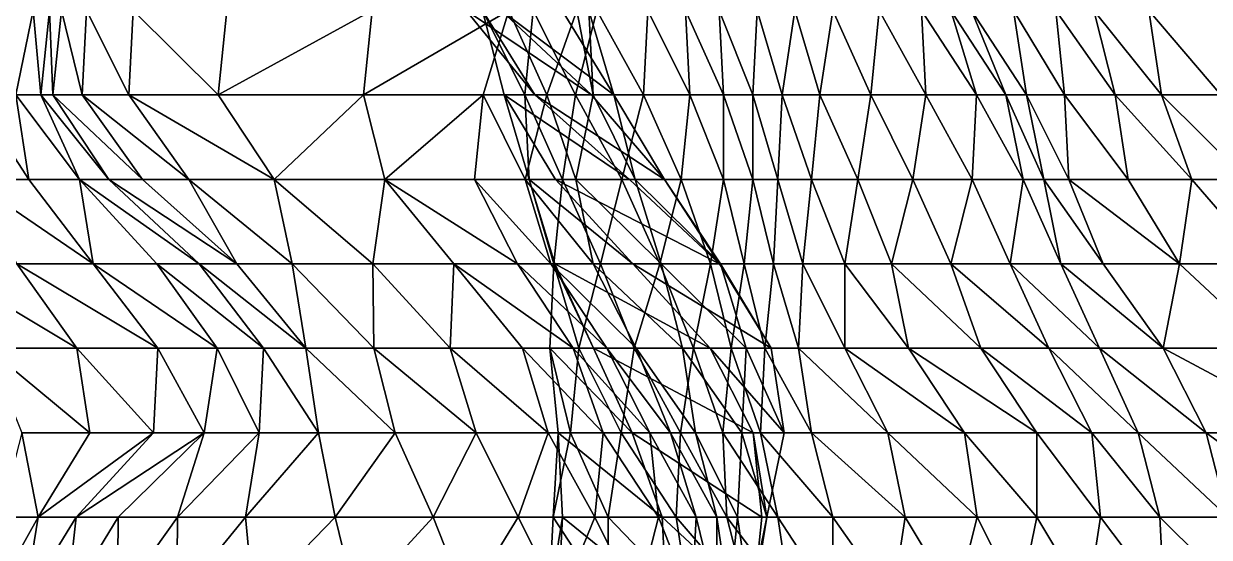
# Model space of a CAD drawing. Header units: metres. Extents: x -137 to 231, y -240 to 234.
# Drawn here: x 8.4 to 92.7, y 58.6 to 95.1 of the extents above; entities that cross this region are included whole.
import ezdxf

# ---------------------------------------------------------------- set-up
doc = ezdxf.new("R2010")
doc.units = ezdxf.units.M

msp = doc.modelspace()

# ---------------------------------------------------------------- linework, layer by layer
for points in [[(6.652267, 96, -333.33188), (7.818314, 90, -339.58685), (9.040939, 96, -338.88098), (9.041039, 96.0001, -338.8809)], [(9.040939, 96, -338.88098), (7.818314, 90, -339.58685), (9.595688, 90, -345.4889), (9.595788, 90.0001, -345.4888)], [(9.040939, 96, -338.88098), (9.595688, 90, -345.4889), (10.207001, 96, -345.13596), (10.207101, 96.0001, -345.13586)], [(10.207001, 96, -345.13596), (9.595688, 90, -345.4889), (10.4561, 90, -351.92035), (10.456201, 90.0001, -351.92026)], [(10.207001, 96, -345.13596), (10.4561, 90, -351.92035), (11.067413, 96, -351.56738), (11.067513, 96.0001, -351.5673)], [(11.067413, 96, -351.56738), (10.4561, 90, -351.92035), (12.539139, 90, -357.6459), (12.539239, 90.0001, -357.6458)], [(11.067413, 96, -351.56738), (12.539139, 90, -357.6459), (12.844788, 96, -357.46942), (12.844888, 96.0001, -357.46933)], [(12.844788, 96, -357.46942), (12.539139, 90, -357.6459), (15.844788, 90, -362.6656), (15.844888, 90.0001, -362.6655)], [(12.844788, 96, -357.46942), (15.844788, 90, -362.6656), (16.150436, 96, -362.48914), (16.150536, 96.0001, -362.48904)], [(16.150436, 96, -362.48914), (15.844788, 90, -362.6656), (22.207, 90, -365.92056), (22.2071, 90.0001, -365.92047)], [(16.150436, 96, -362.48914), (22.207, 90, -365.92056), (22.818314, 96, -365.56763), (22.818413, 96.0001, -365.56754)], [(22.207, 90, -365.92056), (32.542755, 90, -366.8814), (33.154068, 96, -366.52847), (33.154167, 96.0001, -366.52838)], [(22.207, 90, -365.92056), (33.154068, 96, -366.52847), (22.818314, 96, -365.56763), (22.818413, 96.0001, -365.56754)], [(32.542755, 90, -366.8814), (41.044556, 90, -368.90112), (42.878494, 96, -367.8423), (42.878593, 96.0001, -367.8422)], [(32.542755, 90, -366.8814), (42.878494, 96, -367.8423), (33.154068, 96, -366.52847), (33.154167, 96.0001, -366.52838)], [(48.765366, 90, -392.1563), (44.73529, 90, -401.4113), (39.844788, 96, -404.2348), (39.844887, 96.0001, -404.2347)], [(48.765366, 90, -392.1563), (39.844788, 96, -404.2348), (42.346603, 96, -395.86218), (42.346703, 96.0001, -395.8621)], [(44.73529, 90, -401.4113), (41.01085, 96, -410.4898), (39.844788, 96, -404.2348), (39.844887, 96.0001, -404.2347)], [(44.73529, 90, -401.4113), (42.53914, 90, -409.60745), (41.01085, 96, -410.4898), (41.01095, 96.0001, -410.48972)], [(41.01085, 96, -410.4898), (44.01085, 90, -415.68594), (44.62216, 96, -415.33298), (44.62226, 96.0001, -415.3329)], [(41.01085, 96, -410.4898), (42.53914, 90, -409.60745), (44.01085, 90, -415.68594), (44.01095, 90.0001, -415.68585)], [(42.878494, 96, -367.8423), (41.044556, 90, -368.90112), (45.572845, 90, -373.2149), (45.572945, 90.0001, -373.2148)], [(50.35022, 90, -384.31308), (48.765366, 90, -392.1563), (42.346603, 96, -395.86218), (42.346703, 96.0001, -395.8621)], [(50.35022, 90, -384.31308), (42.346603, 96, -395.86218), (46.682343, 96, -386.43073), (46.68244, 96.0001, -386.43063)], [(42.878494, 96, -367.8423), (45.572845, 90, -373.2149), (47.712433, 96, -371.9796), (47.712532, 96.0001, -371.97952)], [(44.62216, 96, -415.33298), (44.01085, 90, -415.68594), (47.62216, 90, -420.52914), (47.62226, 90.0001, -420.52905)], [(44.62216, 96, -415.33298), (47.62216, 90, -420.52914), (49.150436, 96, -419.6468), (49.150536, 96.0001, -419.6467)], [(47.712433, 96, -371.9796), (45.572845, 90, -373.2149), (48.878494, 90, -378.23462), (48.878593, 90.0001, -378.23453)], [(48.572845, 96, -378.41107), (50.35022, 90, -384.31308), (46.682343, 96, -386.43073), (46.68244, 96.0001, -386.43063)], [(49.150436, 96, -419.6468), (47.62216, 90, -420.52914), (52.4561, 90, -424.66647), (52.4562, 90.0001, -424.66638)], [(47.712433, 96, -371.9796), (48.878494, 90, -378.23462), (48.572845, 96, -378.41107), (48.572945, 96.0001, -378.41098)], [(48.572845, 96, -378.41107), (48.878494, 90, -378.23462), (50.35022, 90, -384.31308), (50.35032, 90.0001, -384.313)], [(49.150436, 96, -419.6468), (52.4561, 90, -424.66647), (52.761765, 96, -424.49), (52.761864, 96.0001, -424.4899)], [(52.761765, 96, -424.49), (52.4561, 90, -424.66647), (55.761765, 90, -429.68616), (55.761864, 90.0001, -429.68607)], [(52.761765, 96, -424.49), (55.761765, 90, -429.68616), (55.4561, 96, -429.86264), (55.4562, 96.0001, -429.86255)], [(55.4561, 96, -429.86264), (58.150436, 90, -435.23523), (57.844788, 96, -435.4117), (57.844887, 96.0001, -435.41162)], [(55.4561, 96, -429.86264), (55.761765, 90, -429.68616), (58.150436, 90, -435.23523), (58.150536, 90.0001, -435.23514)], [(57.844788, 96, -435.4117), (60.233475, 90, -440.96082), (60.53914, 96, -440.78436), (60.539238, 96.0001, -440.78427)], [(57.844788, 96, -435.4117), (58.150436, 90, -435.23523), (60.233475, 90, -440.96082), (60.233574, 90.0001, -440.96072)], [(60.53914, 96, -440.78436), (60.233475, 90, -440.96082), (62.316513, 90, -446.68637), (62.316612, 90.0001, -446.68628)], [(60.53914, 96, -440.78436), (62.316513, 90, -446.68637), (63.233475, 96, -446.15695), (63.233574, 96.0001, -446.15686)], [(63.233475, 96, -446.15695), (62.316513, 90, -446.68637), (65.01085, 90, -452.05902), (65.01095, 90.0001, -452.05893)], [(63.233475, 96, -446.15695), (65.01085, 90, -452.05902), (65.92781, 96, -451.5296), (65.92791, 96.0001, -451.5295)], [(65.92781, 96, -451.5296), (65.01085, 90, -452.05902), (68.62216, 90, -456.90222), (68.62226, 90.0001, -456.90213)], [(65.92781, 96, -451.5296), (68.62216, 90, -456.90222), (69.233475, 96, -456.5493), (69.233574, 96.0001, -456.5492)], [(69.233475, 96, -456.5493), (68.62216, 90, -456.90222), (72.53914, 90, -461.56897), (72.53924, 90.0001, -461.56888)], [(69.233475, 96, -456.5493), (72.53914, 90, -461.56897), (72.233475, 96, -461.74542), (72.233574, 96.0001, -461.74533)], [(72.233475, 96, -461.74542), (76.15044, 90, -466.41217), (74.31651, 96, -467.471), (74.31661, 96.0001, -467.47092)], [(72.233475, 96, -461.74542), (72.53914, 90, -461.56897), (76.15044, 90, -466.41217), (76.150536, 90.0001, -466.41208)], [(74.31651, 96, -467.471), (78.233475, 90, -472.13773), (75.78824, 96, -473.5495), (75.78834, 96.0001, -473.5494)], [(74.31651, 96, -467.471), (76.15044, 90, -466.41217), (78.233475, 90, -472.13773), (78.233574, 90.0001, -472.13763)], [(75.78824, 96, -473.5495), (79.7052, 90, -478.21625), (78.78824, 96, -478.74567), (78.78834, 96.0001, -478.74557)], [(75.78824, 96, -473.5495), (78.233475, 90, -472.13773), (79.7052, 90, -478.21625), (79.7053, 90.0001, -478.21616)], [(78.78824, 96, -478.74567), (82.399536, 90, -483.58887), (81.78824, 96, -483.9418), (81.78834, 96.0001, -483.9417)], [(78.78824, 96, -478.74567), (79.7052, 90, -478.21625), (82.399536, 90, -483.58887), (82.399635, 90.0001, -483.58878)], [(81.78824, 96, -483.9418), (86.01085, 90, -488.4321), (84.482574, 96, -489.31442), (84.48267, 96.0001, -489.31433)], [(81.78824, 96, -483.9418), (82.399536, 90, -483.58887), (86.01085, 90, -488.4321), (86.01095, 90.0001, -488.432)], [(84.482574, 96, -489.31442), (89.31651, 90, -493.45175), (88.399536, 96, -493.98117), (88.399635, 96.0001, -493.98108)], [(84.482574, 96, -489.31442), (86.01085, 90, -488.4321), (89.31651, 90, -493.45175), (89.31661, 90.0001, -493.45166)], [(88.399536, 96, -493.98117), (93.53914, 90, -497.94205), (93.84479, 96, -497.76556), (93.84489, 96.0001, -497.76547)], [(88.399536, 96, -493.98117), (89.31651, 90, -493.45175), (93.53914, 90, -497.94205), (93.53924, 90.0001, -497.94196)], [(4.818329, 90, -334.39072), (4.512665, 84, -334.5672), (8.735291, 84, -339.05743), (8.735391, 84.0001, -339.05734)], [(4.818329, 90, -334.39072), (8.735291, 84, -339.05743), (7.818314, 90, -339.58685), (7.818414, 90.0001, -339.58676)], [(7.818314, 90, -339.58685), (12.346603, 84, -343.90067), (9.595688, 90, -345.4889), (9.595788, 90.0001, -345.4888)], [(7.818314, 90, -339.58685), (8.735291, 84, -339.05743), (12.346603, 84, -343.90067), (12.346704, 84.0001, -343.90057)], [(9.595688, 90, -345.4889), (14.429626, 84, -349.62622), (10.4561, 90, -351.92035), (10.456201, 90.0001, -351.92026)], [(9.595688, 90, -345.4889), (12.346603, 84, -343.90067), (14.429626, 84, -349.62622), (14.429727, 84.0001, -349.62613)], [(10.4561, 90, -351.92035), (16.818314, 84, -355.17532), (12.539139, 90, -357.6459), (12.539239, 90.0001, -357.6458)], [(10.4561, 90, -351.92035), (14.429626, 84, -349.62622), (16.818314, 84, -355.17532), (16.818413, 84.0001, -355.17523)], [(12.539139, 90, -357.6459), (20.123978, 84, -360.195), (15.844788, 90, -362.6656), (15.844888, 90.0001, -362.6655)], [(12.539139, 90, -357.6459), (16.818314, 84, -355.17532), (20.123978, 84, -360.195), (20.124077, 84.0001, -360.19492)], [(15.844788, 90, -362.6656), (26.180527, 84, -363.62646), (22.207, 90, -365.92056), (22.2071, 90.0001, -365.92047)], [(15.844788, 90, -362.6656), (20.123978, 84, -360.195), (26.180527, 84, -363.62646), (26.180626, 84.0001, -363.62637)], [(26.180527, 84, -363.62646), (32.542755, 90, -366.8814), (22.207, 90, -365.92056), (22.2071, 90.0001, -365.92047)], [(26.180527, 84, -363.62646), (34.07103, 84, -365.99908), (32.542755, 90, -366.8814), (32.542854, 90.0001, -366.88132)], [(34.07103, 84, -365.99908), (41.044556, 90, -368.90112), (32.542755, 90, -366.8814), (32.542854, 90.0001, -366.88132)], [(34.07103, 84, -365.99908), (40.433243, 84, -369.25406), (41.044556, 90, -368.90112), (41.044655, 90.0001, -368.90103)], [(41.044556, 90, -368.90112), (40.433243, 84, -369.25406), (44.044556, 84, -374.09726), (44.044655, 84.0001, -374.09717)], [(41.044556, 90, -368.90112), (44.044556, 84, -374.09726), (45.572845, 90, -373.2149), (45.572945, 90.0001, -373.2148)], [(51.459717, 84, -397.52893), (46.207, 84, -407.4898), (42.53914, 90, -409.60745), (42.539238, 90.0001, -409.60736)], [(51.459717, 84, -397.52893), (42.53914, 90, -409.60745), (44.73529, 90, -401.4113), (44.73539, 90.0001, -401.4112)], [(42.53914, 90, -409.60745), (44.316513, 84, -415.50946), (44.01085, 90, -415.68594), (44.01095, 90.0001, -415.68585)], [(42.53914, 90, -409.60745), (46.207, 84, -407.4898), (44.316513, 84, -415.50946), (44.316612, 84.0001, -415.50937)], [(44.01085, 90, -415.68594), (46.7052, 84, -421.05856), (47.62216, 90, -420.52914), (47.62226, 90.0001, -420.52905)], [(44.01085, 90, -415.68594), (44.316513, 84, -415.50946), (46.7052, 84, -421.05856), (46.7053, 84.0001, -421.05847)], [(45.572845, 90, -373.2149), (44.044556, 84, -374.09726), (47.65587, 84, -378.9405), (47.655968, 84.0001, -378.9404)], [(53.961533, 84, -389.1563), (51.459717, 84, -397.52893), (44.73529, 90, -401.4113), (44.73539, 90.0001, -401.4112)], [(53.961533, 84, -389.1563), (44.73529, 90, -401.4113), (48.765366, 90, -392.1563), (48.765465, 90.0001, -392.15622)], [(45.572845, 90, -373.2149), (47.65587, 84, -378.9405), (48.878494, 90, -378.23462), (48.878593, 90.0001, -378.23453)], [(47.62216, 90, -420.52914), (46.7052, 84, -421.05856), (50.92781, 84, -425.54883), (50.92791, 84.0001, -425.54874)], [(47.62216, 90, -420.52914), (50.92781, 84, -425.54883), (52.4561, 90, -424.66647), (52.4562, 90.0001, -424.66638)], [(48.878494, 90, -378.23462), (47.65587, 84, -378.9405), (51.878494, 84, -383.43073), (51.878593, 84.0001, -383.43063)], [(53.961533, 84, -389.1563), (48.765366, 90, -392.1563), (50.35022, 90, -384.31308), (50.35032, 90.0001, -384.313)], [(48.878494, 90, -378.23462), (51.878494, 84, -383.43073), (50.35022, 90, -384.31308), (50.35032, 90.0001, -384.313)], [(53.961533, 84, -389.1563), (50.35022, 90, -384.31308), (51.878494, 84, -383.43073), (51.878593, 84.0001, -383.43063)], [(52.4561, 90, -424.66647), (50.92781, 84, -425.54883), (55.150436, 84, -430.0391), (55.150536, 84.0001, -430.039)], [(52.4561, 90, -424.66647), (55.150436, 84, -430.0391), (55.761765, 90, -429.68616), (55.761864, 90.0001, -429.68607)], [(55.761765, 90, -429.68616), (55.150436, 84, -430.0391), (58.150436, 84, -435.23523), (58.150536, 84.0001, -435.23514)], [(55.761765, 90, -429.68616), (58.150436, 84, -435.23523), (58.150436, 90, -435.23523), (58.150536, 90.0001, -435.23514)], [(58.150436, 90, -435.23523), (60.233475, 84, -440.96082), (60.233475, 90, -440.96082), (60.233574, 90.0001, -440.96072)], [(58.150436, 90, -435.23523), (58.150436, 84, -435.23523), (60.233475, 84, -440.96082), (60.233574, 84.0001, -440.96072)], [(60.233475, 90, -440.96082), (62.01085, 84, -446.86285), (62.316513, 90, -446.68637), (62.316612, 90.0001, -446.68628)], [(60.233475, 90, -440.96082), (60.233475, 84, -440.96082), (62.01085, 84, -446.86285), (62.01095, 84.0001, -446.86276)], [(62.316513, 90, -446.68637), (62.01085, 84, -446.86285), (64.399536, 84, -452.41196), (64.399635, 84.0001, -452.41187)], [(62.316513, 90, -446.68637), (64.399536, 84, -452.41196), (65.01085, 90, -452.05902), (65.01095, 90.0001, -452.05893)], [(65.01085, 90, -452.05902), (64.399536, 84, -452.41196), (67.7052, 84, -457.43164), (67.7053, 84.0001, -457.43155)], [(65.01085, 90, -452.05902), (67.7052, 84, -457.43164), (68.62216, 90, -456.90222), (68.62226, 90.0001, -456.90213)], [(68.62216, 90, -456.90222), (67.7052, 84, -457.43164), (71.62216, 84, -462.09836), (71.62226, 84.0001, -462.09827)], [(68.62216, 90, -456.90222), (71.62216, 84, -462.09836), (72.53914, 90, -461.56897), (72.53924, 90.0001, -461.56888)], [(72.53914, 90, -461.56897), (71.62216, 84, -462.09836), (75.84479, 84, -466.58865), (75.84489, 84.0001, -466.58856)], [(72.53914, 90, -461.56897), (75.84479, 84, -466.58865), (76.15044, 90, -466.41217), (76.150536, 90.0001, -466.41208)], [(76.15044, 90, -466.41217), (75.84479, 84, -466.58865), (79.4561, 84, -471.43185), (79.4562, 84.0001, -471.43176)], [(76.15044, 90, -466.41217), (79.4561, 84, -471.43185), (78.233475, 90, -472.13773), (78.233574, 90.0001, -472.13763)], [(78.233475, 90, -472.13773), (80.92781, 84, -477.51038), (79.7052, 90, -478.21625), (79.7053, 90.0001, -478.21616)], [(78.233475, 90, -472.13773), (79.4561, 84, -471.43185), (80.92781, 84, -477.51038), (80.92791, 84.0001, -477.51028)], [(79.7052, 90, -478.21625), (82.7052, 84, -483.41238), (82.399536, 90, -483.58887), (82.399635, 90.0001, -483.58878)], [(79.7052, 90, -478.21625), (80.92781, 84, -477.51038), (82.7052, 84, -483.41238), (82.7053, 84.0001, -483.4123)], [(82.399536, 90, -483.58887), (86.92781, 84, -487.90268), (86.01085, 90, -488.4321), (86.01095, 90.0001, -488.432)], [(82.399536, 90, -483.58887), (82.7052, 84, -483.41238), (86.92781, 84, -487.90268), (86.92791, 84.0001, -487.9026)], [(86.01085, 90, -488.4321), (91.4561, 84, -492.21646), (89.31651, 90, -493.45175), (89.31661, 90.0001, -493.45166)], [(86.01085, 90, -488.4321), (86.92781, 84, -487.90268), (91.4561, 84, -492.21646), (91.4562, 84.0001, -492.21637)], [(89.31651, 90, -493.45175), (95.37306, 84, -496.8832), (93.53914, 90, -497.94205), (93.53924, 90.0001, -497.94196)], [(89.31651, 90, -493.45175), (91.4561, 84, -492.21646), (95.37306, 84, -496.8832), (95.37316, 84.0001, -496.88312)], [(4.512665, 84, -334.5672), (13.320129, 78, -336.4104), (8.735291, 84, -339.05743), (8.735391, 84.0001, -339.05734)], [(4.512665, 84, -334.5672), (7.874893, 78, -332.626), (13.320129, 78, -336.4104), (13.32023, 78.0001, -336.4103)], [(12.346603, 84, -343.90067), (8.735291, 84, -339.05743), (13.320129, 78, -336.4104), (13.32023, 78.0001, -336.4103)], [(20.848404, 78, -345.92035), (14.429626, 84, -349.62622), (12.346603, 84, -343.90067), (12.346704, 84.0001, -343.90057)], [(12.346603, 84, -343.90067), (13.320129, 78, -336.4104), (17.848404, 78, -340.72418), (17.848503, 78.0001, -340.7241)], [(20.848404, 78, -345.92035), (12.346603, 84, -343.90067), (17.848404, 78, -340.72418), (17.848503, 78.0001, -340.7241)], [(23.542755, 78, -351.29297), (16.818314, 84, -355.17532), (14.429626, 84, -349.62622), (14.429727, 84.0001, -349.62613)], [(23.542755, 78, -351.29297), (14.429626, 84, -349.62622), (20.848404, 78, -345.92035), (20.848503, 78.0001, -345.92026)], [(20.123978, 84, -360.195), (16.818314, 84, -355.17532), (23.542755, 78, -351.29297), (23.542854, 78.0001, -351.29288)], [(20.123978, 84, -360.195), (23.542755, 78, -351.29297), (27.459717, 78, -355.95972), (27.459816, 78.0001, -355.95963)], [(26.180527, 84, -363.62646), (20.123978, 84, -360.195), (27.459717, 78, -355.95972), (27.459816, 78.0001, -355.95963)], [(26.180527, 84, -363.62646), (27.459717, 78, -355.95972), (33.210617, 78, -359.56763), (33.210716, 78.0001, -359.56754)], [(34.07103, 84, -365.99908), (26.180527, 84, -363.62646), (33.210617, 78, -359.56763), (33.210716, 78.0001, -359.56754)], [(34.07103, 84, -365.99908), (33.210617, 78, -359.56763), (38.961533, 78, -363.17554), (38.96163, 78.0001, -363.17545)], [(34.07103, 84, -365.99908), (43.489807, 78, -367.48935), (40.433243, 84, -369.25406), (40.433342, 84.0001, -369.25397)], [(34.07103, 84, -365.99908), (38.961533, 78, -363.17554), (43.489807, 78, -367.48935), (43.489906, 78.0001, -367.48926)], [(40.433243, 84, -369.25406), (45.878494, 78, -373.03845), (44.044556, 84, -374.09726), (44.044655, 84.0001, -374.09717)], [(40.433243, 84, -369.25406), (43.489807, 78, -367.48935), (45.878494, 78, -373.03845), (45.878593, 78.0001, -373.03836)], [(44.044556, 84, -374.09726), (48.878494, 78, -378.23462), (47.65587, 84, -378.9405), (47.655968, 84.0001, -378.9404)], [(44.044556, 84, -374.09726), (45.878494, 78, -373.03845), (48.878494, 78, -378.23462), (48.878593, 78.0001, -378.23453)], [(51.708817, 78, -404.31332), (46.150436, 78, -414.45062), (44.316513, 84, -415.50946), (44.316612, 84.0001, -415.50937)], [(51.708817, 78, -404.31332), (44.316513, 84, -415.50946), (46.207, 84, -407.4898), (46.2071, 84.0001, -407.48972)], [(44.316513, 84, -415.50946), (46.093887, 78, -421.4115), (46.7052, 84, -421.05856), (46.7053, 84.0001, -421.05847)], [(44.316513, 84, -415.50946), (46.150436, 78, -414.45062), (46.093887, 78, -421.4115), (46.093987, 78.0001, -421.4114)], [(46.7052, 84, -421.05856), (46.093887, 78, -421.4115), (49.399536, 78, -426.43118), (49.399635, 78.0001, -426.4311)], [(57.878494, 78, -393.82306), (51.708817, 78, -404.31332), (46.207, 84, -407.4898), (46.2071, 84.0001, -407.48972)], [(57.878494, 78, -393.82306), (46.207, 84, -407.4898), (51.459717, 84, -397.52893), (51.459816, 84.0001, -397.52884)], [(46.7052, 84, -421.05856), (49.399536, 78, -426.43118), (50.92781, 84, -425.54883), (50.92791, 84.0001, -425.54874)], [(47.65587, 84, -378.9405), (53.712433, 78, -382.37192), (51.878494, 84, -383.43073), (51.878593, 84.0001, -383.43063)], [(47.65587, 84, -378.9405), (48.878494, 78, -378.23462), (53.712433, 78, -382.37192), (53.712532, 78.0001, -382.37183)], [(50.92781, 84, -425.54883), (49.399536, 78, -426.43118), (53.62216, 78, -430.92145), (53.62226, 78.0001, -430.92136)], [(50.92781, 84, -425.54883), (53.62216, 78, -430.92145), (55.150436, 84, -430.0391), (55.150536, 84.0001, -430.039)], [(57.878494, 78, -393.82306), (51.459717, 84, -397.52893), (53.961533, 84, -389.1563), (53.96163, 84.0001, -389.15622)], [(51.878494, 84, -383.43073), (57.93506, 78, -386.86218), (53.961533, 84, -389.1563), (53.96163, 84.0001, -389.15622)], [(51.878494, 84, -383.43073), (53.712433, 78, -382.37192), (57.93506, 78, -386.86218), (57.935158, 78.0001, -386.8621)], [(55.150436, 84, -430.0391), (53.62216, 78, -430.92145), (57.233475, 78, -435.76465), (57.233574, 78.0001, -435.76456)], [(57.878494, 78, -393.82306), (53.961533, 84, -389.1563), (57.93506, 78, -386.86218), (57.935158, 78.0001, -386.8621)], [(55.150436, 84, -430.0391), (57.233475, 78, -435.76465), (58.150436, 84, -435.23523), (58.150536, 84.0001, -435.23514)], [(58.150436, 84, -435.23523), (57.233475, 78, -435.76465), (59.62216, 78, -441.31375), (59.62226, 78.0001, -441.31366)], [(58.150436, 84, -435.23523), (59.62216, 78, -441.31375), (60.233475, 84, -440.96082), (60.233574, 84.0001, -440.96072)], [(60.233475, 84, -440.96082), (59.62216, 78, -441.31375), (61.7052, 78, -447.0393), (61.7053, 78.0001, -447.0392)], [(60.233475, 84, -440.96082), (61.7052, 78, -447.0393), (62.01085, 84, -446.86285), (62.01095, 84.0001, -446.86276)], [(62.01085, 84, -446.86285), (61.7052, 78, -447.0393), (63.78824, 78, -452.7649), (63.788338, 78.0001, -452.7648)], [(62.01085, 84, -446.86285), (63.78824, 78, -452.7649), (64.399536, 84, -452.41196), (64.399635, 84.0001, -452.41187)], [(64.399536, 84, -452.41196), (63.78824, 78, -452.7649), (66.78824, 78, -457.96106), (66.78834, 78.0001, -457.96097)], [(64.399536, 84, -452.41196), (66.78824, 78, -457.96106), (67.7052, 84, -457.43164), (67.7053, 84.0001, -457.43155)], [(67.7052, 84, -457.43164), (66.78824, 78, -457.96106), (70.09389, 78, -462.9807), (70.09399, 78.0001, -462.98062)], [(67.7052, 84, -457.43164), (70.09389, 78, -462.9807), (71.62216, 84, -462.09836), (71.62226, 84.0001, -462.09827)], [(71.62216, 84, -462.09836), (70.09389, 78, -462.9807), (74.31651, 78, -467.471), (74.31661, 78.0001, -467.47092)], [(71.62216, 84, -462.09836), (74.31651, 78, -467.471), (75.84479, 84, -466.58865), (75.84489, 84.0001, -466.58856)], [(75.84479, 84, -466.58865), (74.31651, 78, -467.471), (78.53914, 78, -471.96127), (78.53924, 78.0001, -471.96118)], [(75.84479, 84, -466.58865), (78.53914, 78, -471.96127), (79.4561, 84, -471.43185), (79.4562, 84.0001, -471.43176)], [(79.4561, 84, -471.43185), (78.53914, 78, -471.96127), (82.15044, 78, -476.80447), (82.150536, 78.0001, -476.80438)], [(79.4561, 84, -471.43185), (82.15044, 78, -476.80447), (80.92781, 84, -477.51038), (80.92791, 84.0001, -477.51028)], [(80.92781, 84, -477.51038), (85.15044, 78, -482.0006), (82.7052, 84, -483.41238), (82.7053, 84.0001, -483.4123)], [(80.92781, 84, -477.51038), (82.15044, 78, -476.80447), (85.15044, 78, -482.0006), (85.150536, 78.0001, -482.00052)], [(82.7052, 84, -483.41238), (90.59569, 78, -485.78503), (86.92781, 84, -487.90268), (86.92791, 84.0001, -487.9026)], [(82.7052, 84, -483.41238), (85.15044, 78, -482.0006), (90.59569, 78, -485.78503), (90.59579, 78.0001, -485.78494)], [(91.4561, 84, -492.21646), (86.92781, 84, -487.90268), (90.59569, 78, -485.78503), (90.59579, 78.0001, -485.78494)], [(91.4561, 84, -492.21646), (90.59569, 78, -485.78503), (96.65227, 78, -489.21646), (96.65237, 78.0001, -489.21637)], [(95.37306, 84, -496.8832), (91.4561, 84, -492.21646), (96.65227, 78, -489.21646), (96.65237, 78.0001, -489.21637)], [(2.123978, 78, -329.01807), (12.154068, 72, -330.1554), (7.874893, 78, -332.626), (7.874993, 78.0001, -332.62592)], [(2.123978, 78, -329.01807), (5.791855, 72, -326.90045), (12.154068, 72, -330.1554), (12.154168, 72.0001, -330.1553)], [(7.874893, 78, -332.626), (17.904968, 72, -333.76334), (13.320129, 78, -336.4104), (13.32023, 78.0001, -336.4103)], [(7.874893, 78, -332.626), (12.154068, 72, -330.1554), (17.904968, 72, -333.76334), (17.905067, 72.0001, -333.76324)], [(13.320129, 78, -336.4104), (22.127594, 72, -338.2536), (17.848404, 78, -340.72418), (17.848503, 78.0001, -340.7241)], [(13.320129, 78, -336.4104), (17.904968, 72, -333.76334), (22.127594, 72, -338.2536), (22.127693, 72.0001, -338.2535)], [(17.848404, 78, -340.72418), (25.433243, 72, -343.2733), (20.848404, 78, -345.92035), (20.848503, 78.0001, -345.92026)], [(17.848404, 78, -340.72418), (22.127594, 72, -338.2536), (25.433243, 72, -343.2733), (25.433342, 72.0001, -343.2732)], [(20.848404, 78, -345.92035), (28.433243, 72, -348.46942), (23.542755, 78, -351.29297), (23.542854, 78.0001, -351.29288)], [(20.848404, 78, -345.92035), (25.433243, 72, -343.2733), (28.433243, 72, -348.46942), (28.433342, 72.0001, -348.46933)], [(27.459717, 78, -355.95972), (23.542755, 78, -351.29297), (28.433243, 72, -348.46942), (28.433342, 72.0001, -348.46933)], [(27.459717, 78, -355.95972), (28.433243, 72, -348.46942), (33.26718, 72, -352.60675), (33.26728, 72.0001, -352.60666)], [(33.210617, 78, -359.56763), (27.459717, 78, -355.95972), (33.26718, 72, -352.60675), (33.26728, 72.0001, -352.60666)], [(33.210617, 78, -359.56763), (33.26718, 72, -352.60675), (38.712433, 72, -356.39117), (38.712532, 72.0001, -356.39108)], [(38.961533, 78, -363.17554), (33.210617, 78, -359.56763), (38.712433, 72, -356.39117), (38.712532, 72.0001, -356.39108)], [(38.961533, 78, -363.17554), (38.712433, 72, -356.39117), (43.85202, 72, -360.35202), (43.85212, 72.0001, -360.35193)], [(38.961533, 78, -363.17554), (47.463333, 72, -365.19525), (43.489807, 78, -367.48935), (43.489906, 78.0001, -367.48926)], [(38.961533, 78, -363.17554), (43.85202, 72, -360.35202), (47.463333, 72, -365.19525), (47.463432, 72.0001, -365.19516)], [(43.489807, 78, -367.48935), (49.85202, 72, -370.74432), (45.878494, 78, -373.03845), (45.878593, 78.0001, -373.03836)], [(43.489807, 78, -367.48935), (47.463333, 72, -365.19525), (49.85202, 72, -370.74432), (49.85212, 72.0001, -370.74423)], [(48.901352, 72, -412.8624), (45.78824, 72, -421.58798), (46.093887, 78, -421.4115), (46.093987, 78.0001, -421.4114)], [(46.093887, 78, -421.4115), (45.78824, 72, -421.58798), (47.87126, 72, -427.31354), (47.87136, 72.0001, -427.31345)], [(45.878494, 78, -373.03845), (51.93506, 72, -376.4699), (48.878494, 78, -378.23462), (48.878593, 78.0001, -378.23453)], [(45.878494, 78, -373.03845), (49.85202, 72, -370.74432), (51.93506, 72, -376.4699), (51.935158, 72.0001, -376.46982)], [(48.901352, 72, -412.8624), (46.093887, 78, -421.4115), (46.150436, 78, -414.45062), (46.150536, 78.0001, -414.45053)], [(46.093887, 78, -421.4115), (47.87126, 72, -427.31354), (49.399536, 78, -426.43118), (49.399635, 78.0001, -426.4311)], [(57.210617, 72, -401.13684), (48.901352, 72, -412.8624), (46.150436, 78, -414.45062), (46.150536, 78.0001, -414.45053)], [(57.210617, 72, -401.13684), (46.150436, 78, -414.45062), (51.708817, 78, -404.31332), (51.708916, 78.0001, -404.31323)], [(49.399536, 78, -426.43118), (47.87126, 72, -427.31354), (51.78824, 72, -431.9803), (51.788338, 72.0001, -431.9802)], [(48.878494, 78, -378.23462), (55.240707, 72, -381.48956), (53.712433, 78, -382.37192), (53.712532, 78.0001, -382.37183)], [(48.878494, 78, -378.23462), (51.93506, 72, -376.4699), (55.240707, 72, -381.48956), (55.240807, 72.0001, -381.48947)], [(49.399536, 78, -426.43118), (51.78824, 72, -431.9803), (53.62216, 78, -430.92145), (53.62226, 78.0001, -430.92136)], [(61.54637, 72, -391.70538), (57.210617, 72, -401.13684), (51.708817, 78, -404.31332), (51.708916, 78.0001, -404.31323)], [(61.54637, 72, -391.70538), (51.708817, 78, -404.31332), (57.878494, 78, -393.82306), (57.878593, 78.0001, -393.82297)], [(53.62216, 78, -430.92145), (51.78824, 72, -431.9803), (56.01085, 72, -436.47055), (56.01095, 72.0001, -436.47046)], [(53.62216, 78, -430.92145), (56.01085, 72, -436.47055), (57.233475, 78, -435.76465), (57.233574, 78.0001, -435.76456)], [(53.712433, 78, -382.37192), (59.768997, 72, -385.80338), (57.93506, 78, -386.86218), (57.935158, 78.0001, -386.8621)], [(53.712433, 78, -382.37192), (55.240707, 72, -381.48956), (59.768997, 72, -385.80338), (59.769096, 72.0001, -385.80328)], [(57.233475, 78, -435.76465), (56.01085, 72, -436.47055), (58.7052, 72, -441.84317), (58.7053, 72.0001, -441.84308)], [(57.233475, 78, -435.76465), (58.7052, 72, -441.84317), (59.62216, 78, -441.31375), (59.62226, 78.0001, -441.31366)], [(57.93506, 78, -386.86218), (61.54637, 72, -391.70538), (57.878494, 78, -393.82306), (57.878593, 78.0001, -393.82297)], [(57.93506, 78, -386.86218), (59.768997, 72, -385.80338), (61.54637, 72, -391.70538), (61.54647, 72.0001, -391.7053)], [(59.62216, 78, -441.31375), (58.7052, 72, -441.84317), (61.093887, 72, -447.39224), (61.093987, 72.0001, -447.39215)], [(59.62216, 78, -441.31375), (61.093887, 72, -447.39224), (61.7052, 78, -447.0393), (61.7053, 78.0001, -447.0392)], [(61.7052, 78, -447.0393), (61.093887, 72, -447.39224), (63.482574, 72, -452.94138), (63.482674, 72.0001, -452.94128)], [(61.7052, 78, -447.0393), (63.482574, 72, -452.94138), (63.78824, 78, -452.7649), (63.788338, 78.0001, -452.7648)], [(63.78824, 78, -452.7649), (63.482574, 72, -452.94138), (66.78824, 72, -457.96106), (66.78834, 72.0001, -457.96097)], [(63.78824, 78, -452.7649), (66.78824, 72, -457.96106), (66.78824, 78, -457.96106), (66.78834, 78.0001, -457.96097)], [(66.78824, 78, -457.96106), (71.31651, 72, -462.27484), (70.09389, 78, -462.9807), (70.09399, 78.0001, -462.98062)], [(66.78824, 78, -457.96106), (66.78824, 72, -457.96106), (71.31651, 72, -462.27484), (71.31661, 72.0001, -462.27475)], [(70.09389, 78, -462.9807), (76.4561, 72, -466.23572), (74.31651, 78, -467.471), (74.31661, 78.0001, -467.47092)], [(70.09389, 78, -462.9807), (71.31651, 72, -462.27484), (76.4561, 72, -466.23572), (76.4562, 72.0001, -466.23563)], [(74.31651, 78, -467.471), (81.29004, 72, -470.37302), (78.53914, 78, -471.96127), (78.53924, 78.0001, -471.96118)], [(74.31651, 78, -467.471), (76.4561, 72, -466.23572), (81.29004, 72, -470.37302), (81.29014, 72.0001, -470.37292)], [(78.53914, 78, -471.96127), (84.90135, 72, -475.21625), (82.15044, 78, -476.80447), (82.150536, 78.0001, -476.80438)], [(78.53914, 78, -471.96127), (81.29004, 72, -470.37302), (84.90135, 72, -475.21625), (84.90145, 72.0001, -475.21616)], [(82.15044, 78, -476.80447), (89.42963, 72, -479.53003), (85.15044, 78, -482.0006), (85.150536, 78.0001, -482.00052)], [(82.15044, 78, -476.80447), (84.90135, 72, -475.21625), (89.42963, 72, -479.53003), (89.429726, 72.0001, -479.52994)], [(90.59569, 78, -485.78503), (85.15044, 78, -482.0006), (89.42963, 72, -479.53003), (89.429726, 72.0001, -479.52994)], [(90.59569, 78, -485.78503), (89.42963, 72, -479.53003), (97.01448, 72, -482.07913), (97.01458, 72.0001, -482.07904)], [(96.65227, 78, -489.21646), (90.59569, 78, -485.78503), (97.01448, 72, -482.07913), (97.01458, 72.0001, -482.07904)], [(5.791855, 72, -326.90045), (13.071045, 66, -329.626), (12.154068, 72, -330.1554), (12.154168, 72.0001, -330.1553)], [(5.791855, 72, -326.90045), (8.237106, 66, -325.48868), (13.071045, 66, -329.626), (13.071145, 66.0001, -329.62592)], [(12.154068, 72, -330.1554), (17.59932, 66, -333.93982), (17.904968, 72, -333.76334), (17.905067, 72.0001, -333.76324)], [(12.154068, 72, -330.1554), (13.071045, 66, -329.626), (17.59932, 66, -333.93982), (17.599419, 66.0001, -333.93973)], [(17.904968, 72, -333.76334), (17.59932, 66, -333.93982), (21.210617, 66, -338.78302), (21.210716, 66.0001, -338.78293)], [(17.904968, 72, -333.76334), (21.210617, 66, -338.78302), (22.127594, 72, -338.2536), (22.127693, 72.0001, -338.2535)], [(22.127594, 72, -338.2536), (21.210617, 66, -338.78302), (25.127594, 66, -343.44977), (25.127693, 66.0001, -343.44968)], [(22.127594, 72, -338.2536), (25.127594, 66, -343.44977), (25.433243, 72, -343.2733), (25.433342, 72.0001, -343.2732)], [(25.433243, 72, -343.2733), (25.127594, 66, -343.44977), (29.35022, 66, -347.94), (29.350319, 66.0001, -347.9399)], [(25.433243, 72, -343.2733), (29.35022, 66, -347.94), (28.433243, 72, -348.46942), (28.433342, 72.0001, -348.46933)], [(28.433243, 72, -348.46942), (34.79547, 66, -351.72443), (33.26718, 72, -352.60675), (33.26728, 72.0001, -352.60666)], [(28.433243, 72, -348.46942), (29.35022, 66, -347.94), (34.79547, 66, -351.72443), (34.79557, 66.0001, -351.72433)], [(33.26718, 72, -352.60675), (40.54637, 66, -355.33234), (38.712433, 72, -356.39117), (38.712532, 72.0001, -356.39108)], [(33.26718, 72, -352.60675), (34.79547, 66, -351.72443), (40.54637, 66, -355.33234), (40.54647, 66.0001, -355.33224)], [(38.712433, 72, -356.39117), (45.68596, 66, -359.29318), (43.85202, 72, -360.35202), (43.85212, 72.0001, -360.35193)], [(38.712433, 72, -356.39117), (40.54637, 66, -355.33234), (45.68596, 66, -359.29318), (45.686058, 66.0001, -359.2931)], [(43.85202, 72, -360.35202), (49.602936, 66, -363.95996), (47.463333, 72, -365.19525), (47.463432, 72.0001, -365.19516)], [(43.85202, 72, -360.35202), (45.68596, 66, -359.29318), (49.602936, 66, -363.95996), (49.603035, 66.0001, -363.95987)], [(51.652252, 66, -411.27417), (46.399536, 66, -421.23505), (45.78824, 72, -421.58798), (45.788338, 72.0001, -421.5879)], [(51.652252, 66, -411.27417), (45.78824, 72, -421.58798), (48.901352, 72, -412.8624), (48.90145, 72.0001, -412.8623)], [(45.78824, 72, -421.58798), (47.25995, 66, -427.66647), (47.87126, 72, -427.31354), (47.87136, 72.0001, -427.31345)], [(45.78824, 72, -421.58798), (46.399536, 66, -421.23505), (47.25995, 66, -427.66647), (47.260048, 66.0001, -427.66638)], [(47.87126, 72, -427.31354), (47.25995, 66, -427.66647), (50.87126, 66, -432.5097), (50.87136, 66.0001, -432.5096)], [(47.463333, 72, -365.19525), (52.908585, 66, -368.9796), (49.85202, 72, -370.74432), (49.85212, 72.0001, -370.74423)], [(47.463333, 72, -365.19525), (49.602936, 66, -363.95996), (52.908585, 66, -368.9796), (52.908684, 66.0001, -368.97952)], [(47.87126, 72, -427.31354), (50.87126, 66, -432.5097), (51.78824, 72, -431.9803), (51.788338, 72.0001, -431.9802)], [(60.26718, 66, -399.37213), (51.652252, 66, -411.27417), (48.901352, 72, -412.8624), (48.90145, 72.0001, -412.8623)], [(60.26718, 66, -399.37213), (48.901352, 72, -412.8624), (57.210617, 72, -401.13684), (57.210716, 72.0001, -401.13675)], [(49.85202, 72, -370.74432), (54.38031, 66, -375.05814), (51.93506, 72, -376.4699), (51.935158, 72.0001, -376.46982)], [(49.85202, 72, -370.74432), (52.908585, 66, -368.9796), (54.38031, 66, -375.05814), (54.38041, 66.0001, -375.05804)], [(51.78824, 72, -431.9803), (50.87126, 66, -432.5097), (55.093887, 66, -436.99994), (55.093987, 66.0001, -436.99985)], [(51.78824, 72, -431.9803), (55.093887, 66, -436.99994), (56.01085, 72, -436.47055), (56.01095, 72.0001, -436.47046)], [(51.93506, 72, -376.4699), (56.157684, 66, -380.96014), (55.240707, 72, -381.48956), (55.240807, 72.0001, -381.48947)], [(51.93506, 72, -376.4699), (54.38031, 66, -375.05814), (56.157684, 66, -380.96014), (56.157784, 66.0001, -380.96005)], [(56.01085, 72, -436.47055), (55.093887, 66, -436.99994), (58.093887, 66, -442.1961), (58.093987, 66.0001, -442.196)], [(55.240707, 72, -381.48956), (59.463333, 66, -385.97986), (59.768997, 72, -385.80338), (59.769096, 72.0001, -385.80328)], [(55.240707, 72, -381.48956), (56.157684, 66, -380.96014), (59.463333, 66, -385.97986), (59.463432, 66.0001, -385.97977)], [(56.01085, 72, -436.47055), (58.093887, 66, -442.1961), (58.7052, 72, -441.84317), (58.7053, 72.0001, -441.84308)], [(62.463333, 66, -391.17596), (60.26718, 66, -399.37213), (57.210617, 72, -401.13684), (57.210716, 72.0001, -401.13675)], [(62.463333, 66, -391.17596), (57.210617, 72, -401.13684), (61.54637, 72, -391.70538), (61.54647, 72.0001, -391.7053)], [(58.7052, 72, -441.84317), (58.093887, 66, -442.1961), (60.78824, 66, -447.56873), (60.788338, 66.0001, -447.56863)], [(58.7052, 72, -441.84317), (60.78824, 66, -447.56873), (61.093887, 72, -447.39224), (61.093987, 72.0001, -447.39215)], [(59.768997, 72, -385.80338), (59.463333, 66, -385.97986), (62.463333, 66, -391.17596), (62.463432, 66.0001, -391.17587)], [(59.768997, 72, -385.80338), (62.463333, 66, -391.17596), (61.54637, 72, -391.70538), (61.54647, 72.0001, -391.7053)], [(61.093887, 72, -447.39224), (60.78824, 66, -447.56873), (64.399536, 66, -452.41196), (64.399635, 66.0001, -452.41187)], [(61.093887, 72, -447.39224), (64.399536, 66, -452.41196), (63.482574, 72, -452.94138), (63.482674, 72.0001, -452.94128)], [(63.482574, 72, -452.94138), (69.84479, 66, -456.19635), (66.78824, 72, -457.96106), (66.78834, 72.0001, -457.96097)], [(63.482574, 72, -452.94138), (64.399536, 66, -452.41196), (69.84479, 66, -456.19635), (69.84489, 66.0001, -456.19626)], [(66.78824, 72, -457.96106), (75.29004, 66, -459.9807), (71.31651, 72, -462.27484), (71.31661, 72.0001, -462.27475)], [(66.78824, 72, -457.96106), (69.84479, 66, -456.19635), (75.29004, 66, -459.9807), (75.29014, 66.0001, -459.98062)], [(71.31651, 72, -462.27484), (80.42963, 66, -463.9416), (76.4561, 72, -466.23572), (76.4562, 72.0001, -466.23563)], [(71.31651, 72, -462.27484), (75.29004, 66, -459.9807), (80.42963, 66, -463.9416), (80.429726, 66.0001, -463.9415)], [(76.4561, 72, -466.23572), (84.3466, 66, -468.6083), (81.29004, 72, -470.37302), (81.29014, 72.0001, -470.37292)], [(76.4561, 72, -466.23572), (80.42963, 66, -463.9416), (84.3466, 66, -468.6083), (84.3467, 66.0001, -468.60822)], [(81.29004, 72, -470.37302), (87.65225, 66, -473.62802), (84.90135, 72, -475.21625), (84.90145, 72.0001, -475.21616)], [(81.29004, 72, -470.37302), (84.3466, 66, -468.6083), (87.65225, 66, -473.62802), (87.65235, 66.0001, -473.62793)], [(84.90135, 72, -475.21625), (92.48619, 66, -477.76532), (89.42963, 72, -479.53003), (89.429726, 72.0001, -479.52994)], [(84.90135, 72, -475.21625), (87.65225, 66, -473.62802), (92.48619, 66, -477.76532), (92.48629, 66.0001, -477.76523)], [(89.42963, 72, -479.53003), (100.68236, 66, -479.9615), (97.01448, 72, -482.07913), (97.01458, 72.0001, -482.07904)], [(89.42963, 72, -479.53003), (92.48619, 66, -477.76532), (100.68236, 66, -479.9615), (100.68246, 66.0001, -479.9614)], [(8.237106, 66, -325.48868), (6.708817, 60, -326.37103), (9.403168, 60, -331.74365), (9.403268, 60.0001, -331.74356)], [(8.237106, 66, -325.48868), (9.403168, 60, -331.74365), (13.071045, 66, -329.626), (13.071145, 66.0001, -329.62592)], [(9.403168, 60, -331.74365), (12.097504, 60, -337.11627), (17.59932, 66, -333.93982), (17.599419, 66.0001, -333.93973)], [(9.403168, 60, -331.74365), (17.59932, 66, -333.93982), (13.071045, 66, -329.626), (13.071145, 66.0001, -329.62592)], [(12.097504, 60, -337.11627), (15.097504, 60, -342.31244), (21.210617, 66, -338.78302), (21.210716, 66.0001, -338.78293)], [(12.097504, 60, -337.11627), (21.210617, 66, -338.78302), (17.59932, 66, -333.93982), (17.599419, 66.0001, -333.93973)], [(21.210617, 66, -338.78302), (15.097504, 60, -342.31244), (19.32013, 60, -346.8027), (19.320229, 60.0001, -346.8026)], [(21.210617, 66, -338.78302), (19.32013, 60, -346.8027), (25.127594, 66, -343.44977), (25.127693, 66.0001, -343.44968)], [(25.127594, 66, -343.44977), (19.32013, 60, -346.8027), (24.154068, 60, -350.94), (24.154167, 60.0001, -350.9399)], [(25.127594, 66, -343.44977), (24.154068, 60, -350.94), (29.35022, 66, -347.94), (29.350319, 66.0001, -347.9399)], [(29.35022, 66, -347.94), (24.154068, 60, -350.94), (30.516281, 60, -354.195), (30.51638, 60.0001, -354.19492)], [(29.35022, 66, -347.94), (30.516281, 60, -354.195), (34.79547, 66, -351.72443), (34.79557, 66.0001, -351.72433)], [(34.79547, 66, -351.72443), (30.516281, 60, -354.195), (37.489807, 60, -357.09705), (37.489906, 60.0001, -357.09695)], [(34.79547, 66, -351.72443), (37.489807, 60, -357.09705), (40.54637, 66, -355.33234), (40.54647, 66.0001, -355.33224)], [(40.54637, 66, -355.33234), (37.489807, 60, -357.09705), (43.54637, 60, -360.52847), (43.54647, 60.0001, -360.52838)], [(40.54637, 66, -355.33234), (43.54637, 60, -360.52847), (45.68596, 66, -359.29318), (45.686058, 66.0001, -359.2931)], [(45.68596, 66, -359.29318), (43.54637, 60, -360.52847), (48.991623, 60, -364.31287), (48.991722, 60.0001, -364.31277)], [(45.68596, 66, -359.29318), (48.991623, 60, -364.31287), (49.602936, 66, -363.95996), (49.603035, 66.0001, -363.95987)], [(46.399536, 66, -421.23505), (46.037323, 60, -428.37234), (47.25995, 66, -427.66647), (47.260048, 66.0001, -427.66638)], [(46.399536, 66, -421.23505), (46.7052, 60, -421.05856), (46.037323, 60, -428.37234), (46.037422, 60.0001, -428.37225)], [(47.25995, 66, -427.66647), (46.037323, 60, -428.37234), (49.9543, 60, -433.0391), (49.9544, 60.0001, -433.039)], [(53.791855, 60, -410.03888), (46.7052, 60, -421.05856), (46.399536, 66, -421.23505), (46.399635, 66.0001, -421.23495)], [(53.791855, 60, -410.03888), (46.399536, 66, -421.23505), (51.652252, 66, -411.27417), (51.65235, 66.0001, -411.27408)], [(47.25995, 66, -427.66647), (49.9543, 60, -433.0391), (50.87126, 66, -432.5097), (50.87136, 66.0001, -432.5096)], [(49.602936, 66, -363.95996), (48.991623, 60, -364.31287), (53.519897, 60, -368.62665), (53.519997, 60.0001, -368.62656)], [(49.602936, 66, -363.95996), (53.519897, 60, -368.62665), (52.908585, 66, -368.9796), (52.908684, 66.0001, -368.97952)], [(50.87126, 66, -432.5097), (49.9543, 60, -433.0391), (54.78824, 60, -437.17642), (54.788338, 60.0001, -437.17633)], [(50.87126, 66, -432.5097), (54.78824, 60, -437.17642), (55.093887, 66, -436.99994), (55.093987, 66.0001, -436.99985)], [(60.878494, 60, -399.0192), (53.791855, 60, -410.03888), (51.652252, 66, -411.27417), (51.65235, 66.0001, -411.27408)], [(60.878494, 60, -399.0192), (51.652252, 66, -411.27417), (60.26718, 66, -399.37213), (60.26728, 66.0001, -399.37204)], [(52.908585, 66, -368.9796), (56.21425, 60, -373.9993), (54.38031, 66, -375.05814), (54.38041, 66.0001, -375.05804)], [(52.908585, 66, -368.9796), (53.519897, 60, -368.62665), (56.21425, 60, -373.9993), (56.214348, 60.0001, -373.9992)], [(54.38031, 66, -375.05814), (57.68596, 60, -380.0778), (56.157684, 66, -380.96014), (56.157784, 66.0001, -380.96005)], [(54.38031, 66, -375.05814), (56.21425, 60, -373.9993), (57.68596, 60, -380.0778), (57.686058, 60.0001, -380.0777)], [(55.093887, 66, -436.99994), (54.78824, 60, -437.17642), (58.399536, 60, -442.01965), (58.399635, 60.0001, -442.01956)], [(55.093887, 66, -436.99994), (58.399536, 60, -442.01965), (58.093887, 66, -442.1961), (58.093987, 66.0001, -442.196)], [(56.157684, 66, -380.96014), (59.157684, 60, -386.1563), (59.463333, 66, -385.97986), (59.463432, 66.0001, -385.97977)], [(56.157684, 66, -380.96014), (57.68596, 60, -380.0778), (59.157684, 60, -386.1563), (59.157784, 60.0001, -386.15622)], [(58.093887, 66, -442.1961), (62.01085, 60, -446.86285), (60.78824, 66, -447.56873), (60.788338, 66.0001, -447.56863)], [(58.093887, 66, -442.1961), (58.399536, 60, -442.01965), (62.01085, 60, -446.86285), (62.01095, 60.0001, -446.86276)], [(59.463333, 66, -385.97986), (59.157684, 60, -386.1563), (61.240707, 60, -391.88187), (61.240807, 60.0001, -391.88177)], [(59.463333, 66, -385.97986), (61.240707, 60, -391.88187), (62.463333, 66, -391.17596), (62.463432, 66.0001, -391.17587)], [(61.240707, 60, -391.88187), (60.878494, 60, -399.0192), (60.26718, 66, -399.37213), (60.26728, 66.0001, -399.37204)], [(61.240707, 60, -391.88187), (60.26718, 66, -399.37213), (62.463333, 66, -391.17596), (62.463432, 66.0001, -391.17587)], [(60.78824, 66, -447.56873), (65.92781, 60, -451.5296), (64.399536, 66, -452.41196), (64.399635, 66.0001, -452.41187)], [(60.78824, 66, -447.56873), (62.01085, 60, -446.86285), (65.92781, 60, -451.5296), (65.92791, 60.0001, -451.5295)], [(64.399536, 66, -452.41196), (71.06741, 60, -455.49048), (69.84479, 66, -456.19635), (69.84489, 66.0001, -456.19626)], [(64.399536, 66, -452.41196), (65.92781, 60, -451.5296), (71.06741, 60, -455.49048), (71.06751, 60.0001, -455.4904)], [(69.84479, 66, -456.19635), (76.207, 60, -459.45132), (75.29004, 66, -459.9807), (75.29014, 66.0001, -459.98062)], [(69.84479, 66, -456.19635), (71.06741, 60, -455.49048), (76.207, 60, -459.45132), (76.2071, 60.0001, -459.45123)], [(75.29004, 66, -459.9807), (80.42963, 60, -463.9416), (80.42963, 66, -463.9416), (80.429726, 66.0001, -463.9415)], [(75.29004, 66, -459.9807), (76.207, 60, -459.45132), (80.42963, 60, -463.9416), (80.429726, 60.0001, -463.9415)], [(80.42963, 66, -463.9416), (84.95792, 60, -468.25537), (84.3466, 66, -468.6083), (84.3467, 66.0001, -468.60822)], [(80.42963, 66, -463.9416), (80.42963, 60, -463.9416), (84.95792, 60, -468.25537), (84.958015, 60.0001, -468.25528)], [(84.3466, 66, -468.6083), (89.18053, 60, -472.74567), (87.65225, 66, -473.62802), (87.65235, 66.0001, -473.62793)], [(84.3466, 66, -468.6083), (84.95792, 60, -468.25537), (89.18053, 60, -472.74567), (89.180626, 60.0001, -472.74557)], [(87.65225, 66, -473.62802), (94.01448, 60, -476.88297), (92.48619, 66, -477.76532), (92.48629, 66.0001, -477.76523)], [(87.65225, 66, -473.62802), (89.18053, 60, -472.74567), (94.01448, 60, -476.88297), (94.01458, 60.0001, -476.88287)], [(92.48619, 66, -477.76532), (100.68236, 60, -479.9615), (100.68236, 66, -479.9615), (100.68246, 66.0001, -479.9614)], [(92.48619, 66, -477.76532), (94.01448, 60, -476.88297), (100.68236, 60, -479.9615), (100.68246, 60.0001, -479.9614)], [(6.708817, 60, -326.37103), (6.040955, 54, -333.6848), (9.403168, 60, -331.74365), (9.403268, 60.0001, -331.74356)], [(9.403168, 60, -331.74365), (6.040955, 54, -333.6848), (8.429626, 54, -339.23392), (8.429727, 54.0001, -339.23383)], [(9.403168, 60, -331.74365), (8.429626, 54, -339.23392), (12.097504, 60, -337.11627), (12.097604, 60.0001, -337.11618)], [(12.097504, 60, -337.11627), (8.429626, 54, -339.23392), (11.429626, 54, -344.43005), (11.429727, 54.0001, -344.42996)], [(12.097504, 60, -337.11627), (11.429626, 54, -344.43005), (15.097504, 60, -342.31244), (15.097604, 60.0001, -342.31235)], [(15.097504, 60, -342.31244), (11.429626, 54, -344.43005), (15.040939, 54, -349.2733), (15.041039, 54.0001, -349.2732)], [(15.097504, 60, -342.31244), (15.040939, 54, -349.2733), (19.32013, 60, -346.8027), (19.320229, 60.0001, -346.8026)], [(19.32013, 60, -346.8027), (15.040939, 54, -349.2733), (19.263565, 54, -353.76355), (19.263664, 54.0001, -353.76346)], [(19.32013, 60, -346.8027), (19.263565, 54, -353.76355), (24.154068, 60, -350.94), (24.154167, 60.0001, -350.9399)], [(24.154068, 60, -350.94), (19.263565, 54, -353.76355), (24.708817, 54, -357.54794), (24.708916, 54.0001, -357.54785)], [(24.154068, 60, -350.94), (24.708817, 54, -357.54794), (30.516281, 60, -354.195), (30.51638, 60.0001, -354.19492)], [(30.516281, 60, -354.195), (24.708817, 54, -357.54794), (31.987991, 54, -360.2735), (31.98809, 54.0001, -360.2734)], [(30.516281, 60, -354.195), (31.987991, 54, -360.2735), (37.489807, 60, -357.09705), (37.489906, 60.0001, -357.09695)], [(37.489807, 60, -357.09705), (31.987991, 54, -360.2735), (39.878494, 54, -362.64612), (39.878593, 54.0001, -362.64603)], [(37.489807, 60, -357.09705), (39.878494, 54, -362.64612), (43.54637, 60, -360.52847), (43.54647, 60.0001, -360.52838)], [(43.54637, 60, -360.52847), (39.878494, 54, -362.64612), (46.54637, 54, -365.72464), (46.54647, 54.0001, -365.72455)], [(43.54637, 60, -360.52847), (46.54637, 54, -365.72464), (48.991623, 60, -364.31287), (48.991722, 60.0001, -364.31277)], [(46.7052, 60, -421.05856), (45.731674, 54, -428.54883), (46.037323, 60, -428.37234), (46.037422, 60.0001, -428.37225)], [(46.7052, 60, -421.05856), (46.399536, 54, -421.23505), (45.731674, 54, -428.54883), (45.731773, 54.0001, -428.54874)], [(46.037323, 60, -428.37234), (45.731674, 54, -428.54883), (49.9543, 54, -433.0391), (49.9544, 54.0001, -433.039)], [(46.037323, 60, -428.37234), (49.9543, 54, -433.0391), (49.9543, 60, -433.0391), (49.9544, 60.0001, -433.039)], [(54.097504, 54, -409.8624), (46.399536, 54, -421.23505), (46.7052, 60, -421.05856), (46.7053, 60.0001, -421.05847)], [(48.991623, 60, -364.31287), (46.54637, 54, -365.72464), (51.991623, 54, -369.50903), (51.991722, 54.0001, -369.50894)], [(54.097504, 54, -409.8624), (46.7052, 60, -421.05856), (53.791855, 60, -410.03888), (53.791954, 60.0001, -410.0388)], [(48.991623, 60, -364.31287), (51.991623, 54, -369.50903), (53.519897, 60, -368.62665), (53.519997, 60.0001, -368.62656)], [(49.9543, 60, -433.0391), (55.7052, 54, -436.647), (54.78824, 60, -437.17642), (54.788338, 60.0001, -437.17633)], [(49.9543, 60, -433.0391), (49.9543, 54, -433.0391), (55.7052, 54, -436.647), (55.7053, 54.0001, -436.6469)], [(53.519897, 60, -368.62665), (51.991623, 54, -369.50903), (55.908585, 54, -374.17578), (55.908684, 54.0001, -374.1757)], [(53.519897, 60, -368.62665), (55.908585, 54, -374.17578), (56.21425, 60, -373.9993), (56.214348, 60.0001, -373.9992)], [(60.26718, 54, -399.37213), (54.097504, 54, -409.8624), (53.791855, 60, -410.03888), (53.791954, 60.0001, -410.0388)], [(60.26718, 54, -399.37213), (53.791855, 60, -410.03888), (60.878494, 60, -399.0192), (60.878593, 60.0001, -399.0191)], [(54.78824, 60, -437.17642), (59.92781, 54, -441.1373), (58.399536, 60, -442.01965), (58.399635, 60.0001, -442.01956)], [(54.78824, 60, -437.17642), (55.7052, 54, -436.647), (59.92781, 54, -441.1373), (59.92791, 54.0001, -441.1372)], [(56.21425, 60, -373.9993), (55.908585, 54, -374.17578), (57.68596, 54, -380.0778), (57.686058, 54.0001, -380.0777)], [(56.21425, 60, -373.9993), (57.68596, 54, -380.0778), (57.68596, 60, -380.0778), (57.686058, 60.0001, -380.0777)], [(57.68596, 60, -380.0778), (58.54637, 54, -386.50925), (59.157684, 60, -386.1563), (59.157784, 60.0001, -386.15622)], [(57.68596, 60, -380.0778), (57.68596, 54, -380.0778), (58.54637, 54, -386.50925), (58.54647, 54.0001, -386.50916)], [(58.399536, 60, -442.01965), (62.92781, 54, -446.33344), (62.01085, 60, -446.86285), (62.01095, 60.0001, -446.86276)], [(58.399536, 60, -442.01965), (59.92781, 54, -441.1373), (62.92781, 54, -446.33344), (62.92791, 54.0001, -446.33334)], [(59.157684, 60, -386.1563), (58.54637, 54, -386.50925), (60.01808, 54, -392.58774), (60.01818, 54.0001, -392.58765)], [(59.157684, 60, -386.1563), (60.01808, 54, -392.58774), (61.240707, 60, -391.88187), (61.240807, 60.0001, -391.88177)], [(61.240707, 60, -391.88187), (60.01808, 54, -392.58774), (60.26718, 54, -399.37213), (60.26728, 54.0001, -399.37204)], [(61.240707, 60, -391.88187), (60.26718, 54, -399.37213), (60.878494, 60, -399.0192), (60.878593, 60.0001, -399.0191)], [(62.01085, 60, -446.86285), (65.92781, 54, -451.5296), (65.92781, 60, -451.5296), (65.92791, 60.0001, -451.5295)], [(62.01085, 60, -446.86285), (62.92781, 54, -446.33344), (65.92781, 54, -451.5296), (65.92791, 54.0001, -451.5295)], [(65.92781, 60, -451.5296), (70.15044, 54, -456.01987), (71.06741, 60, -455.49048), (71.06751, 60.0001, -455.4904)], [(65.92781, 60, -451.5296), (65.92781, 54, -451.5296), (70.15044, 54, -456.01987), (70.150536, 54.0001, -456.01978)], [(71.06741, 60, -455.49048), (70.15044, 54, -456.01987), (74.67873, 54, -460.33365), (74.678825, 54.0001, -460.33356)], [(71.06741, 60, -455.49048), (74.67873, 54, -460.33365), (76.207, 60, -459.45132), (76.2071, 60.0001, -459.45123)], [(76.207, 60, -459.45132), (74.67873, 54, -460.33365), (79.207, 54, -464.6475), (79.2071, 54.0001, -464.6474)], [(76.207, 60, -459.45132), (79.207, 54, -464.6475), (80.42963, 60, -463.9416), (80.429726, 60.0001, -463.9415)], [(80.42963, 60, -463.9416), (79.207, 54, -464.6475), (84.04094, 54, -468.7848), (84.04104, 54.0001, -468.7847)], [(80.42963, 60, -463.9416), (84.04094, 54, -468.7848), (84.95792, 60, -468.25537), (84.958015, 60.0001, -468.25528)], [(84.95792, 60, -468.25537), (84.04094, 54, -468.7848), (89.48619, 54, -472.56918), (89.48629, 54.0001, -472.5691)], [(84.95792, 60, -468.25537), (89.48619, 54, -472.56918), (89.18053, 60, -472.74567), (89.180626, 60.0001, -472.74557)], [(89.18053, 60, -472.74567), (95.23711, 54, -476.1771), (94.01448, 60, -476.88297), (94.01458, 60.0001, -476.88287)], [(89.18053, 60, -472.74567), (89.48619, 54, -472.56918), (95.23711, 54, -476.1771), (95.237206, 54.0001, -476.177)]]:
    msp.add_3dface(points)

doc.saveas('drawing.dxf')
